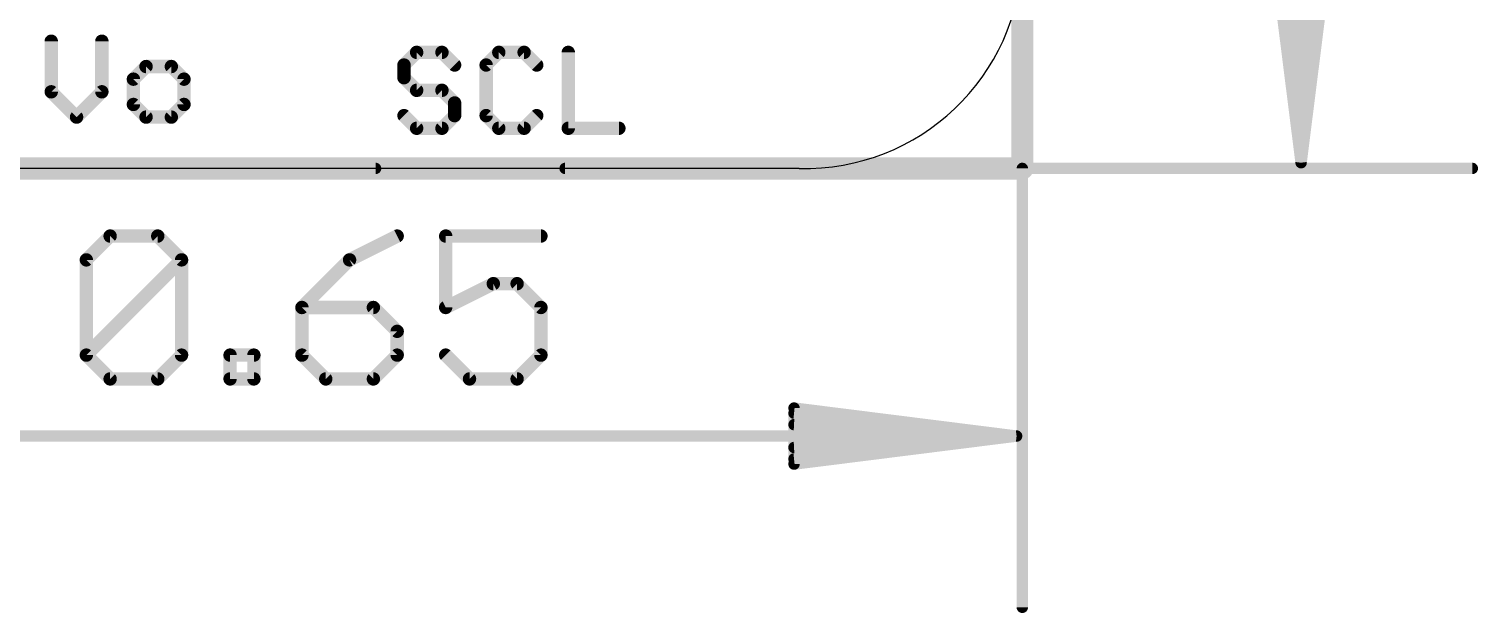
# Model space of a CAD drawing. Extents: x -5.7 to 21.7, y -5.3 to 25.5.
# Drawn here: x 5.2 to 21.7, y -5.06 to 1.59 of the extents above; entities that cross this region are included whole.
import ezdxf

# ---------------------------------------------------------------- set-up
doc = ezdxf.new("R2010")
doc.units = 0
for name, color, linetype in [('1', 12, 'CONTINUOUS'), ('16', 5, 'CONTINUOUS'), ('20', 53, 'CONTINUOUS'), ('21', 40, 'CONTINUOUS'), ('47', 253, 'CONTINUOUS')]:
    doc.layers.add(name, color=color, linetype=linetype)

msp = doc.modelspace()

# ---------------------------------------------------------------- linework, layer by layer
at = {"layer": '1', "const_width": 0.254}
for points in [[(16.51, 16.51), (16.51, 0)], [(16.51, 0), (0, 0)]]:
    msp.add_lwpolyline(points, dxfattribs=at)
at = {"layer": '1', "const_width": 0.127}
for points in [[(16.4465, 0, 1), (16.5735, 0)], [(16.51, -0.0635, 1), (16.51, 0.0635)]]:
    msp.add_lwpolyline(points, format="xyb", dxfattribs=at)
at = {"layer": '16', "const_width": 0.254}
for points in [[(16.51, 16.51), (16.51, 0)], [(16.51, 0), (0, 0)]]:
    msp.add_lwpolyline(points, dxfattribs=at)
at = {"layer": '16', "const_width": 0.127}
for points in [[(16.4465, 0, 1), (16.5735, 0)], [(16.51, -0.0635, 1), (16.51, 0.0635)]]:
    msp.add_lwpolyline(points, format="xyb", dxfattribs=at)
at = {"layer": '20'}
msp.add_line((13.97, 0), (2.54, 0), dxfattribs=at)
msp.add_arc((14.0335, 2.4765), 2.4773, 268.5312, 358.5312, dxfattribs=at)
at = {"layer": '21', "const_width": 0.1524}
for points in [[(5.4504, 1.4485), (5.4504, 0.8723)], [(6.0267, 0.8723), (6.0267, 1.4485)], [(9.612, 1.3215), (9.4679, 1.1775)], [(9.9001, 1.3215), (9.612, 1.3215)], [(10.0441, 1.1775), (9.9001, 1.3215)], [(10.5475, 1.3215), (10.4034, 1.1775)], [(10.8356, 1.3215), (10.5475, 1.3215)], [(10.9797, 1.1775), (10.8356, 1.3215)], [(11.339, 1.3215), (11.339, 0.4572)], [(6.53, 1.1604), (6.386, 1.0164)], [(6.8181, 1.1604), (6.53, 1.1604)], [(6.9622, 1.0164), (6.8181, 1.1604)], [(9.4679, 1.1775), (9.4679, 1.0334)], [(10.4034, 1.1775), (10.4034, 0.6013)], [(6.386, 1.0164), (6.386, 0.7283)], [(6.9622, 0.7283), (6.9622, 1.0164)], [(9.4679, 1.0334), (9.612, 0.8894)], [(5.4504, 0.8723), (5.7386, 0.5842)], [(5.7386, 0.5842), (6.0267, 0.8723)], [(9.612, 0.8894), (9.9001, 0.8894)], [(9.9001, 0.8894), (10.0441, 0.7453)], [(6.386, 0.7283), (6.53, 0.5842)], [(6.53, 0.5842), (6.8181, 0.5842)], [(6.8181, 0.5842), (6.9622, 0.7283)], [(9.612, 0.4572), (9.4679, 0.6013)], [(10.0441, 0.6013), (9.9001, 0.4572)], [(10.0441, 0.7453), (10.0441, 0.6013)], [(10.4034, 0.6013), (10.5475, 0.4572)], [(10.8356, 0.4572), (10.9797, 0.6013)], [(9.9001, 0.4572), (9.612, 0.4572)], [(10.5475, 0.4572), (10.8356, 0.4572)], [(11.339, 0.4572), (11.9152, 0.4572)]]:
    msp.add_lwpolyline(points, dxfattribs=at)
at = {"layer": '21', "const_width": 0.0762}
for points in [[(5.4885, 1.4485, 1), (5.4123, 1.4485)], [(6.0648, 1.4485, 1), (5.9886, 1.4485)], [(9.612, 1.3596, 1), (9.612, 1.2834)], [(9.6389, 1.2946, 1), (9.585, 1.3485)], [(9.927, 1.3485, 1), (9.8731, 1.2946)], [(9.9001, 1.2834, 1), (9.9001, 1.3596)], [(10.5475, 1.3596, 1), (10.5475, 1.2834)], [(10.5744, 1.2946, 1), (10.5206, 1.3485)], [(10.8626, 1.3485, 1), (10.8087, 1.2946)], [(10.8356, 1.2834, 1), (10.8356, 1.3596)], [(11.3771, 1.3215, 1), (11.3009, 1.3215)], [(6.53, 1.1985, 1), (6.53, 1.1223)], [(6.557, 1.1335, 1), (6.5031, 1.1874)], [(6.8451, 1.1874, 1), (6.7912, 1.1335)], [(6.8181, 1.1223, 1), (6.8181, 1.1985)], [(9.506, 1.1775, 1), (9.4298, 1.1775)], [(9.441, 1.2044, 1), (9.4949, 1.1505)], [(10.0172, 1.1505, 1), (10.0711, 1.2044)], [(10.4415, 1.1775, 1), (10.3653, 1.1775)], [(10.3765, 1.2044, 1), (10.4304, 1.1505)], [(10.9527, 1.1505, 1), (11.0066, 1.2044)], [(6.359, 1.0433, 1), (6.4129, 0.9894)], [(6.4241, 1.0164, 1), (6.3479, 1.0164)], [(7.0003, 1.0164, 1), (6.9241, 1.0164)], [(6.9352, 0.9894, 1), (6.9891, 1.0433)], [(9.4949, 1.0604, 1), (9.441, 1.0065)], [(9.4298, 1.0334, 1), (9.506, 1.0334)], [(5.4774, 0.8993, 1), (5.4235, 0.8454)], [(5.4123, 0.8723, 1), (5.4885, 0.8723)], [(5.9886, 0.8723, 1), (6.0648, 0.8723)], [(6.0536, 0.8454, 1), (5.9997, 0.8993)], [(9.612, 0.9275, 1), (9.612, 0.8513)], [(9.585, 0.8624, 1), (9.6389, 0.9163)], [(9.927, 0.9163, 1), (9.8731, 0.8624)], [(9.9001, 0.8513, 1), (9.9001, 0.9275)], [(6.4129, 0.7552, 1), (6.359, 0.7013)], [(6.3479, 0.7283, 1), (6.4241, 0.7283)], [(6.53, 0.6223, 1), (6.53, 0.5461)], [(6.8181, 0.5461, 1), (6.8181, 0.6223)], [(6.9241, 0.7283, 1), (7.0003, 0.7283)], [(6.9891, 0.7013, 1), (6.9352, 0.7552)], [(9.4949, 0.6282, 1), (9.441, 0.5743)], [(10.0822, 0.7453, 1), (10.006, 0.7453)], [(10.0172, 0.7184, 1), (10.0711, 0.7723)], [(10.0711, 0.5743, 1), (10.0172, 0.6282)], [(10.4304, 0.6282, 1), (10.3765, 0.5743)], [(11.0066, 0.5743, 1), (10.9527, 0.6282)], [(5.7116, 0.6111, 1), (5.7655, 0.5573)], [(5.7116, 0.5573, 1), (5.7655, 0.6111)], [(6.5031, 0.5573, 1), (6.557, 0.6111)], [(6.7912, 0.6111, 1), (6.8451, 0.5573)], [(9.612, 0.4953, 1), (9.612, 0.4191)], [(9.585, 0.4303, 1), (9.6389, 0.4841)], [(9.8731, 0.4841, 1), (9.927, 0.4303)], [(9.9001, 0.4191, 1), (9.9001, 0.4953)], [(10.006, 0.6013, 1), (10.0822, 0.6013)], [(10.3653, 0.6013, 1), (10.4415, 0.6013)], [(10.5475, 0.4953, 1), (10.5475, 0.4191)], [(10.5206, 0.4303, 1), (10.5744, 0.4841)], [(10.8087, 0.4841, 1), (10.8626, 0.4303)], [(10.8356, 0.4191, 1), (10.8356, 0.4953)], [(11.339, 0.4953, 1), (11.339, 0.4191)], [(11.3009, 0.4572, 1), (11.3771, 0.4572)], [(11.9152, 0.4191, 1), (11.9152, 0.4953)]]:
    msp.add_lwpolyline(points, format="xyb", dxfattribs=at)
at = {"layer": '47'}
for points, const_width in [([(19.685, 0.065), (19.685, 16.445)], 0.13), ([(19.685, 0.065), (19.3658, 2.6)], 0.13), ([(19.685, 0.065), (19.425, 2.6)], 0.13), ([(19.685, 0.065), (19.555, 2.6)], 0.13), ([(20.0042, 2.6), (19.685, 0.065)], 0.13), ([(19.815, 2.6), (19.685, 0.065)], 0.13), ([(19.945, 2.6), (19.685, 0.065)], 0.13), ([(9.144, 0), (-3.728, 0)], 0.13), ([(11.303, 0), (21.635, 0)], 0.13), ([(16.51, 0), (16.51, -4.998)], 0.13), ([(5.8498, -1.0415), (6.121, -0.7703)], 0.1524), ([(6.121, -0.7703), (6.6633, -0.7703)], 0.1524), ([(6.6633, -0.7703), (6.9345, -1.0415)], 0.1524), ([(9.3902, -0.7703), (8.8479, -1.0415)], 0.1524), ([(11.0274, -0.7703), (9.9427, -0.7703)], 0.1524), ([(9.9427, -0.7703), (9.9427, -1.5838)], 0.1524), ([(5.8498, -2.1261), (5.8498, -1.0415)], 0.1524), ([(5.8498, -2.1261), (6.9345, -1.0415)], 0.1524), ([(6.9345, -1.0415), (6.9345, -2.1261)], 0.1524), ([(8.8479, -1.0415), (8.3055, -1.5838)], 0.1524), ([(9.9427, -1.5838), (10.485, -1.3126)], 0.1524), ([(10.485, -1.3126), (10.7562, -1.3126)], 0.1524), ([(10.7562, -1.3126), (11.0274, -1.5838)], 0.1524), ([(8.3055, -1.5838), (8.3055, -2.1261)], 0.1524), ([(9.119, -1.5838), (8.3055, -1.5838)], 0.1524), ([(9.3902, -1.855), (9.119, -1.5838)], 0.1524), ([(11.0274, -1.5838), (11.0274, -2.1261)], 0.1524), ([(9.3902, -2.1261), (9.3902, -1.855)], 0.1524), ([(6.121, -2.3973), (5.8498, -2.1261)], 0.1524), ([(6.9345, -2.1261), (6.6633, -2.3973)], 0.1524), ([(7.487, -2.3973), (7.487, -2.1261)], 0.1524), ([(7.487, -2.1261), (7.7581, -2.1261)], 0.1524), ([(7.7581, -2.1261), (7.7581, -2.3973)], 0.1524), ([(8.3055, -2.1261), (8.5767, -2.3973)], 0.1524), ([(9.119, -2.3973), (9.3902, -2.1261)], 0.1524), ([(10.2139, -2.3973), (9.9427, -2.1261)], 0.1524), ([(11.0274, -2.1261), (10.7562, -2.3973)], 0.1524), ([(6.6633, -2.3973), (6.121, -2.3973)], 0.1524), ([(7.7581, -2.3973), (7.487, -2.3973)], 0.1524), ([(8.5767, -2.3973), (9.119, -2.3973)], 0.1524), ([(10.7562, -2.3973), (10.2139, -2.3973)], 0.1524), ([(16.445, -3.048), (13.91, -2.7288)], 0.13), ([(13.91, -2.7288), (13.91, -3.3672)], 0.13), ([(16.445, -3.048), (13.91, -2.788)], 0.13), ([(16.445, -3.048), (13.91, -2.918)], 0.13), ([(16.445, -3.048), (0.065, -3.048)], 0.13), ([(13.91, -3.3672), (16.445, -3.048)], 0.13), ([(13.91, -3.178), (16.445, -3.048)], 0.13), ([(13.91, -3.308), (16.445, -3.048)], 0.13)]:
    msp.add_lwpolyline(points, dxfattribs=dict(at, const_width=const_width))
for points, const_width in [([(9.144, -0.0325, 1), (9.144, 0.0325)], 0.065), ([(11.303, 0.0325, 1), (11.303, -0.0325)], 0.065), ([(16.5425, 0, 1), (16.4775, 0)], 0.065), ([(19.6528, 0.0691, 1), (19.7172, 0.0609)], 0.065), ([(19.6527, 0.0683, 1), (19.7173, 0.0617)], 0.065), ([(19.6525, 0.0633, 1), (19.7175, 0.0667)], 0.065), ([(19.6525, 0.0667, 1), (19.7175, 0.0633)], 0.065), ([(19.6525, 0.065, 1), (19.7175, 0.065)], 0.065), ([(19.6527, 0.0617, 1), (19.7173, 0.0683)], 0.065), ([(19.6528, 0.0609, 1), (19.7172, 0.0691)], 0.065), ([(21.635, -0.0325, 1), (21.635, 0.0325)], 0.065), ([(6.121, -0.7322, 1), (6.121, -0.8084)], 0.0762), ([(6.1479, -0.7973, 1), (6.094, -0.7434)], 0.0762), ([(6.6902, -0.7434, 1), (6.6364, -0.7973)], 0.0762), ([(6.6633, -0.8084, 1), (6.6633, -0.7322)], 0.0762), ([(9.4072, -0.8044, 1), (9.3732, -0.7362)], 0.0762), ([(9.9427, -0.7322, 1), (9.9427, -0.8084)], 0.0762), ([(9.9808, -0.7703, 1), (9.9046, -0.7703)], 0.0762), ([(11.0274, -0.8084, 1), (11.0274, -0.7322)], 0.0762), ([(5.8879, -1.0415, 1), (5.8117, -1.0415)], 0.0762), ([(5.8229, -1.0145, 1), (5.8768, -1.0684)], 0.0762), ([(6.9726, -1.0415, 1), (6.8964, -1.0415)], 0.0762), ([(6.9614, -1.0684, 1), (6.9075, -1.0145)], 0.0762), ([(6.9075, -1.0684, 1), (6.9614, -1.0145)], 0.0762), ([(8.8308, -1.0074, 1), (8.8649, -1.0756)], 0.0762), ([(8.8748, -1.0684, 1), (8.8209, -1.0145)], 0.0762), ([(10.485, -1.2745, 1), (10.485, -1.3507)], 0.0762), ([(10.5021, -1.3467, 1), (10.468, -1.2786)], 0.0762), ([(10.7831, -1.2857, 1), (10.7293, -1.3396)], 0.0762), ([(10.7562, -1.3507, 1), (10.7562, -1.2745)], 0.0762), ([(8.3436, -1.5838, 1), (8.2674, -1.5838)], 0.0762), ([(8.3055, -1.5457, 1), (8.3055, -1.6219)], 0.0762), ([(8.2786, -1.5569, 1), (8.3325, -1.6107)], 0.0762), ([(9.146, -1.5569, 1), (9.0921, -1.6107)], 0.0762), ([(9.119, -1.6219, 1), (9.119, -1.5457)], 0.0762), ([(9.9257, -1.5497, 1), (9.9597, -1.6179)], 0.0762), ([(9.9046, -1.5838, 1), (9.9808, -1.5838)], 0.0762), ([(11.0655, -1.5838, 1), (10.9893, -1.5838)], 0.0762), ([(11.0004, -1.6107, 1), (11.0543, -1.5569)], 0.0762), ([(9.4283, -1.855, 1), (9.3521, -1.855)], 0.0762), ([(9.3633, -1.8819, 1), (9.4171, -1.828)], 0.0762), ([(5.8768, -2.0992, 1), (5.8229, -2.1531)], 0.0762), ([(5.8229, -2.0992, 1), (5.8768, -2.1531)], 0.0762), ([(5.8117, -2.1261, 1), (5.8879, -2.1261)], 0.0762), ([(6.8964, -2.1261, 1), (6.9726, -2.1261)], 0.0762), ([(6.9614, -2.1531, 1), (6.9075, -2.0992)], 0.0762), ([(7.5251, -2.1261, 1), (7.4489, -2.1261)], 0.0762), ([(7.487, -2.088, 1), (7.487, -2.1642)], 0.0762), ([(7.7962, -2.1261, 1), (7.72, -2.1261)], 0.0762), ([(7.7581, -2.1642, 1), (7.7581, -2.088)], 0.0762), ([(8.3325, -2.0992, 1), (8.2786, -2.1531)], 0.0762), ([(8.2674, -2.1261, 1), (8.3436, -2.1261)], 0.0762), ([(9.3521, -2.1261, 1), (9.4283, -2.1261)], 0.0762), ([(9.4171, -2.1531, 1), (9.3633, -2.0992)], 0.0762), ([(9.9696, -2.0992, 1), (9.9158, -2.1531)], 0.0762), ([(10.9893, -2.1261, 1), (11.0655, -2.1261)], 0.0762), ([(11.0543, -2.1531, 1), (11.0004, -2.0992)], 0.0762), ([(6.121, -2.3592, 1), (6.121, -2.4354)], 0.0762), ([(6.094, -2.4242, 1), (6.1479, -2.3704)], 0.0762), ([(6.6364, -2.3704, 1), (6.6902, -2.4242)], 0.0762), ([(6.6633, -2.4354, 1), (6.6633, -2.3592)], 0.0762), ([(7.487, -2.3592, 1), (7.487, -2.4354)], 0.0762), ([(7.4489, -2.3973, 1), (7.5251, -2.3973)], 0.0762), ([(7.72, -2.3973, 1), (7.7962, -2.3973)], 0.0762), ([(7.7581, -2.4354, 1), (7.7581, -2.3592)], 0.0762), ([(8.5767, -2.3592, 1), (8.5767, -2.4354)], 0.0762), ([(8.5498, -2.4242, 1), (8.6036, -2.3704)], 0.0762), ([(9.0921, -2.3704, 1), (9.146, -2.4242)], 0.0762), ([(9.119, -2.4354, 1), (9.119, -2.3592)], 0.0762), ([(10.2139, -2.3592, 1), (10.2139, -2.4354)], 0.0762), ([(10.1869, -2.4242, 1), (10.2408, -2.3704)], 0.0762), ([(10.7293, -2.3704, 1), (10.7831, -2.4242)], 0.0762), ([(10.7562, -2.4354, 1), (10.7562, -2.3592)], 0.0762), ([(13.9141, -2.6965, 1), (13.9059, -2.761)], 0.065), ([(13.9425, -2.7288, 1), (13.8775, -2.7288)], 0.065), ([(13.9133, -2.7557, 1), (13.9067, -2.8203)], 0.065), ([(13.9117, -2.8855, 1), (13.9083, -2.9505)], 0.065), ([(13.9083, -3.1455, 1), (13.9117, -3.2105)], 0.065), ([(16.4491, -3.0802, 1), (16.4409, -3.0158)], 0.065), ([(16.4409, -3.0802, 1), (16.4491, -3.0158)], 0.065), ([(16.4483, -3.0803, 1), (16.4417, -3.0157)], 0.065), ([(16.4417, -3.0803, 1), (16.4483, -3.0157)], 0.065), ([(16.4433, -3.0805, 1), (16.4467, -3.0155)], 0.065), ([(16.4467, -3.0805, 1), (16.4433, -3.0155)], 0.065), ([(16.445, -3.0805, 1), (16.445, -3.0155)], 0.065), ([(13.9067, -3.2757, 1), (13.9133, -3.3403)], 0.065), ([(13.9059, -3.335, 1), (13.9141, -3.3995)], 0.065), ([(13.8775, -3.3672, 1), (13.9425, -3.3672)], 0.065), ([(16.4775, -4.998, 1), (16.5425, -4.998)], 0.065)]:
    msp.add_lwpolyline(points, format="xyb", dxfattribs=dict(at, const_width=const_width))

doc.saveas('drawing.dxf')
